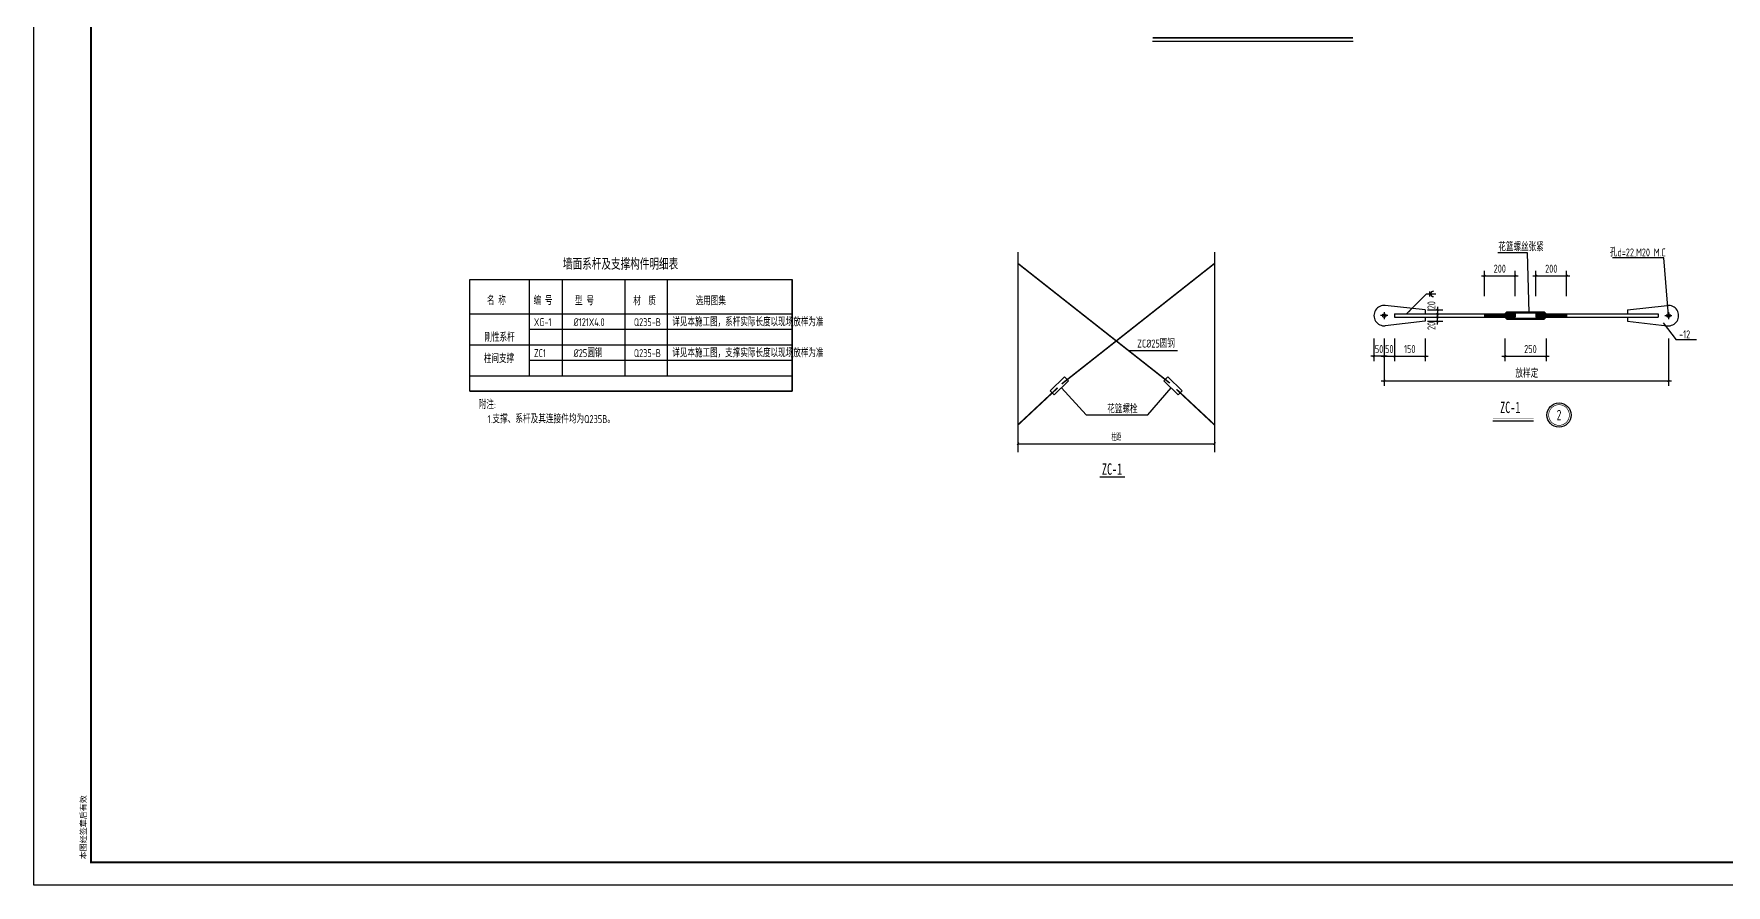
# Model space of a CAD drawing. Extents: x 753177 to 2169292, y -530934 to -273477.
# Drawn here: x 1513007 to 1624030, y -530934 to -475056 of the extents above; entities that cross this region are included whole.
import ezdxf
from ezdxf.enums import TextEntityAlignment as Align

# ---------------------------------------------------------------- set-up
doc = ezdxf.new("R2010")
doc.units = 0
doc.header["$LTSCALE"] = 1500
doc.header["$MEASUREMENT"] = 0
doc.layers.get('Defpoints').update_dxf_attribs({"color": 252})
for name, color, linetype in [('00-tk', 151, 'Continuous'), ('15', 3, 'Continuous'), ('1a文字', 7, 'Continuous'), ('AXIS', 3, 'Continuous'), ('DIM', 3, 'Continuous'), ('DOTE', 1, 'Continuous'), ('NUM', 7, 'Continuous'), ('PUB_DIM', 3, 'Continuous'), ('TEXT', 7, 'Continuous'), ('THIN', 7, 'Continuous'), ('标注', 7, 'Continuous'), ('钢板', 4, 'Continuous')]:
    doc.layers.add(name, color=color, linetype=linetype)
doc.layers.add('TK', color=252, linetype='Continuous', lineweight=13)
doc.styles.add('_TCH_DIM_T3', font='SIMPLEX', dxfattribs={"width": 0.705882, "bigfont": 'GBCBIG'})
doc.styles.add('DS6HT', font='simhei.ttf', dxfattribs={"width": 0.8})
doc.styles.add('HZ', font='rs.shx', dxfattribs={"width": 0.8, "bigfont": 'hztxt.shx'})
doc.styles.add('TSSD_Dimension', font='Tssdeng.shx', dxfattribs={"width": 0.7, "bigfont": 'hztxt.shx'})
doc.styles.add('TSSD_Norm', font='Tssdeng.shx', dxfattribs={"bigfont": 'hztxt.shx'})
doc.styles.add('TSSD_Num', font='tssdeng.shx', dxfattribs={"width": 0.7, "bigfont": 'hztxt.shx'})
doc.styles.add('TSSD_Rein', font='Tssdeng.shx', dxfattribs={"width": 0.7, "bigfont": 'hztxt.shx'})
doc.styles.add('图名', font='simhei.ttf', dxfattribs={"width": 0.7, "height": 600})
doc.dimstyles.new('_TCH_ARCH&&150', dxfattribs={"dimtxt": 446.25, "dimasz": 150, "dimexe": 375, "dimexo": 450, "dimgap": 189.375, "dimtad": 1, "dimdec": 0, "dimzin": 0, "dimdsep": 46, "dimtxsty": '_TCH_DIM_T3', "dimblk": 'ARCHTICK', "dimcen": 0.09, "dimclrt": 7, "dimazin": 2, "dimtfac": 1, "dimtdec": 0, "dimtix": 1, "dimtmove": 2, "dimatfit": 3, "dimfxl": 0, "dimtolj": 1, "dimtzin": 0, "dimarcsym": 0})

# ---------------------------------------------------------------- blocks, each defined once
blk = doc.blocks.new('A$C16496DF1')
at = {"layer": '00-tk'}
for p, q in [((0, 0), (0, 126150)), ((3750, 1500), (3750, 124650)), ((176850, 1500), (3750, 1500))]:
    blk.add_line(p, q, dxfattribs=at)
at = {"layer": '00-tk', "linetype": 'Continuous'}
blk.add_line((178350, 0), (0, 0), dxfattribs=at)
at = {"layer": '00-tk', "const_width": 150}
blk.add_lwpolyline([(3750, 124650), (176850, 124650), (176850, 1500), (3750, 1500)], close=True, dxfattribs=at)
at = {"layer": '00-tk', "style": 'DS6HT'}
blk.add_text('本图经签章后有效', height=375, rotation=90, dxfattribs=at).set_placement((3434, 1702))
blk = doc.blocks.new('_ArchTick')
at = {"color": 0, "linetype": 'ByBlock', "const_width": 0.4}
blk.add_lwpolyline([(-0.5, -0.5), (0.5, 0.5)], dxfattribs=at)
blk = doc.blocks.new('*D682')
at = {"layer": 'AXIS', "color": 0, "lineweight": -2, "transparency": 16777216}
for p, q in [((1577570, -501174), (1577570, -502332)), ((1590464, -501174), (1590464, -502332)), ((1577570, -501957), (1590464, -501957))]:
    blk.add_line(p, q, dxfattribs=at)
at = {"layer": 'Defpoints', "color": 0, "transparency": 16777216}
for p in [(1577570, -500724), (1590464, -500724), (1590464, -501957)]:
    blk.add_point(p, dxfattribs=at)
at = {"layer": 'AXIS', "color": 0, "lineweight": -2, "transparency": 16777216, "xscale": 150, "yscale": 150, "zscale": 150, "rotation": 180}
blk.add_blockref('_ArchTick', (1577570, -501957), dxfattribs=at)
at = {"layer": 'AXIS', "color": 0, "lineweight": -2, "transparency": 16777216, "xscale": 150, "yscale": 150, "zscale": 150}
blk.add_blockref('_ArchTick', (1590464, -501957), dxfattribs=at)
at = {"layer": 'AXIS', "color": 7, "transparency": 16777216, "insert": (1584017, -501545), "char_height": 446.2, "attachment_point": 5, "style": '_TCH_DIM_T3'}
blk.add_mtext('\\A1;柱距', dxfattribs=at)
blk = doc.blocks.new('ts_idx2')
at = {"color": 0, "linetype": 'ByBlock', "lineweight": -2, "const_width": 0.0333}
blk.add_lwpolyline([(-0.5, 0, 1), (0.5, 0, 1)], format="xyb", close=True, dxfattribs=at)
at = {"color": 0, "linetype": 'ByBlock', "lineweight": -2}
blk.add_circle((0, 0), 0.583, dxfattribs=at)
at = {"color": 0, "linetype": 'ByBlock', "lineweight": -2, "style": 'TSSD_Num', "width": 0.7}
blk.add_attdef('A', text='', height=0.5, dxfattribs=at).set_placement((0, 0), align=Align.MIDDLE_CENTER)

msp = doc.modelspace()

# ---------------------------------------------------------------- linework, layer by layer
at = {"layer": '15', "color": 0, "ltscale": 0.1}
msp.add_line((1584811.7, -495836.9), (1588035.5, -495836.9), dxfattribs=at)
at = {"layer": '15', "color": 2, "ltscale": 0.1, "const_width": 102.3}
for points in [[(1577569.7, -490129.9), (1587529.1, -497978.3)], [(1590464.2, -490129.9), (1580438.7, -498037.2)], [(1580175.9, -498286), (1577569.7, -500723.5)], [(1587967.5, -498388.3), (1590464.2, -500723.5)]]:
    msp.add_lwpolyline(points, dxfattribs=at)
at = {"layer": '1a文字'}
for p, q in [((1541620.2, -498510.3), (1541620.2, -491183.4)), ((1541620.2, -491183.4), (1562749.2, -491183.4)), ((1545513.4, -497494), (1545513.4, -491183.4)), ((1547679.8, -497494), (1547679.8, -491183.4)), ((1551805.6, -497494), (1551805.6, -491183.4)), ((1554587.3, -497494), (1554587.3, -491183.4)), ((1562749.2, -498510.3), (1562749.2, -491183.4)), ((1562749.2, -498510.3), (1562749.2, -491183.4)), ((1562749.2, -491183.4), (1562749.2, -498510.3)), ((1541620.2, -493428.8), (1562749.2, -493428.8)), ((1545513.4, -493428.8), (1562749.2, -493428.8)), ((1545513.4, -493428.8), (1562749.2, -493428.8)), ((1545513.4, -493428.8), (1562749.2, -493428.8)), ((1545513.4, -493428.8), (1562749.2, -493428.8)), ((1545513.4, -493428.8), (1562749.2, -493428.8)), ((1545513.4, -493428.8), (1562749.2, -493428.8)), ((1545513.4, -493428.8), (1562749.2, -493428.8)), ((1545513.4, -493428.8), (1562749.2, -493428.8)), ((1545513.4, -494445.1), (1562749.2, -494445.1)), ((1545513.4, -494445.1), (1562749.2, -494445.1)), ((1545513.4, -494445.1), (1562749.2, -494445.1)), ((1545513.4, -494445.1), (1562749.2, -494445.1)), ((1541620.2, -495461.4), (1562749.2, -495461.4)), ((1545513.4, -495461.4), (1562749.2, -495461.4)), ((1545513.4, -495461.4), (1562749.2, -495461.4)), ((1545513.4, -495461.4), (1562749.2, -495461.4)), ((1545513.4, -495461.4), (1562749.2, -495461.4)), ((1545513.4, -495461.4), (1562749.2, -495461.4)), ((1545513.4, -495461.4), (1562749.2, -495461.4)), ((1545513.4, -495461.4), (1562749.2, -495461.4)), ((1545513.4, -495461.4), (1562749.2, -495461.4)), ((1545513.4, -495461.4), (1562749.2, -495461.4)), ((1545513.4, -495461.4), (1562749.2, -495461.4)), ((1545513.4, -495461.4), (1562749.2, -495461.4)), ((1545513.4, -495461.4), (1562749.2, -495461.4)), ((1545513.4, -495461.4), (1562749.2, -495461.4)), ((1545513.4, -495461.4), (1562749.2, -495461.4)), ((1545513.4, -496477.7), (1562749.2, -496477.7)), ((1545513.4, -496477.7), (1562749.2, -496477.7)), ((1545513.4, -496477.7), (1562749.2, -496477.7)), ((1545513.4, -496477.7), (1562749.2, -496477.7)), ((1545513.4, -496477.7), (1562749.2, -496477.7)), ((1541620.2, -497494), (1562749.2, -497494)), ((1541620.2, -497494), (1562749.2, -497494)), ((1541620.2, -497494), (1562749.2, -497494)), ((1541620.2, -497494), (1562749.2, -497494)), ((1541620.2, -498510.3), (1562749.2, -498510.3)), ((1541620.2, -498510.3), (1562749.2, -498510.3)), ((1562749.2, -498510.3), (1541620.2, -498510.3))]:
    msp.add_line(p, q, dxfattribs=at)
at = {"layer": 'DIM'}
for p, q in [((1609044.8, -489415), (1610965.8, -489415)), ((1610965.8, -489415), (1611076.6, -493372.7)), ((1619950.3, -489760), (1616564.6, -489760)), ((1620239.6, -493550.6), (1619950.3, -489760)), ((1603065.1, -493443.4), (1604378.5, -492127.9)), ((1604378.5, -492127.9), (1604974.1, -492127.9)), ((1604570.2, -491966.9), (1604570.2, -492288.8)), ((1603065.1, -493443.4), (1603296.7, -493211.3)), ((1619905.7, -494018.6), (1620761.2, -495150.4)), ((1622087.6, -495150.4), (1620761.2, -495150.4)), ((1601394.7, -497828.5), (1620440.7, -497828.5))]:
    msp.add_line(p, q, dxfattribs=at)
msp.add_arc((1604828, -492127.9), 179, 90, 270, dxfattribs=at)
at = {"layer": 'DOTE', "ltscale": 0.5}
for p, q in [((1577569.7, -489378.3), (1577569.7, -502519.4)), ((1590464.2, -489378.3), (1590464.2, -502519.4))]:
    msp.add_line(p, q, dxfattribs=at)
at = {"layer": 'DOTE'}
for p, q in [((1601828.8, -493550.6), (1601362.9, -493550.6)), ((1601595.8, -493317.7), (1601595.8, -493783.6)), ((1620006.6, -493550.6), (1620472.5, -493550.6)), ((1620239.6, -493317.7), (1620239.6, -493783.6))]:
    msp.add_line(p, q, dxfattribs=at)
at = {"layer": 'NUM'}
for points, const_width in [([(1586399.5, -475314.9), (1599555.8, -475314.9)], 112.5), ([(1611398.6, -500330.8), (1608726.4, -500330.8)], 30.3)]:
    msp.add_lwpolyline(points, dxfattribs=dict(at, const_width=const_width))
for points in [[(1586399.5, -475539.9), (1599555.8, -475539.9)], [(1611398.6, -500483.2), (1608726.4, -500483.2)]]:
    msp.add_lwpolyline(points, dxfattribs=at)
at = {"layer": 'PUB_DIM'}
for p, q in [((1608173.1, -492276.7), (1608173.1, -490605.3)), ((1610184.6, -492276.7), (1610184.6, -490605.3)), ((1611551.1, -492276.7), (1611551.1, -490605.3)), ((1613562.5, -492276.7), (1613562.5, -490605.3)), ((1607972, -490940.6), (1610385.7, -490940.6)), ((1611349.9, -490940.6), (1613763.7, -490940.6)), ((1604435.3, -493175.2), (1605433.4, -493175.2)), ((1604435.3, -493443.4), (1605433.4, -493443.4)), ((1604435.3, -493657.9), (1605433.4, -493657.9)), ((1604435.3, -493926.1), (1605433.4, -493926.1)), ((1605098.1, -492974), (1605098.1, -493644.5)), ((1605098.1, -494127.2), (1605098.1, -493456.8)), ((1600925.3, -495061.3), (1600925.3, -496551.3)), ((1601595.8, -495061.3), (1601595.8, -498163.8)), ((1601595.8, -495061.3), (1601595.8, -496551.3)), ((1601595.8, -495061.3), (1601595.8, -496551.3)), ((1602266.3, -495061.3), (1602266.3, -496551.3)), ((1602266.3, -495061.3), (1602266.3, -496551.3)), ((1604277.7, -495061.3), (1604277.7, -496551.3)), ((1609514.1, -495061.3), (1609514.1, -496551.3)), ((1612221.5, -495061.3), (1612221.5, -496551.3)), ((1620239.6, -495061.3), (1620239.6, -498163.8)), ((1601797, -496216.1), (1600724.2, -496216.1)), ((1601394.7, -496216.1), (1602467.4, -496216.1)), ((1602065.1, -496216.1), (1604478.9, -496216.1)), ((1609312.9, -496216.1), (1612422.7, -496216.1))]:
    msp.add_line(p, q, dxfattribs=at)
at = {"layer": 'TEXT', "color": 0, "ltscale": 2}
for p, q in [((1580419, -498300.8), (1582049.3, -500067.8)), ((1586080.8, -500067.8), (1587615, -498300.8)), ((1582049.3, -500067.8), (1586080.8, -500067.8))]:
    msp.add_line(p, q, dxfattribs=at)
for points in [[(1579681.3, -498488.3), (1580626.2, -497568.4), (1580891.5, -497840.8), (1579946.6, -498760.8)], [(1588352.7, -498488.3), (1587407.8, -497568.4), (1587142.5, -497840.8), (1588087.4, -498760.8)]]:
    msp.add_lwpolyline(points, close=True, dxfattribs=at)
at = {"layer": '标注', "const_width": 84.8}
msp.add_lwpolyline([(1584589.3, -504136.9), (1582936.5, -504136.9)], dxfattribs=at)
at = {"layer": '钢板', "color": 4}
for p, q in [((1604277.7, -493175.2), (1601670.1, -492884.3)), ((1617557.6, -493175.2), (1620165.2, -492884.3)), ((1604277.7, -493926.1), (1601670.1, -494217)), ((1602266.3, -493443.4), (1602266.3, -493657.9)), ((1602266.3, -493443.4), (1610184.6, -493443.4)), ((1602266.3, -493657.9), (1610184.6, -493657.9)), ((1604277.7, -493175.2), (1604277.7, -493443.4)), ((1604277.7, -493657.9), (1604277.7, -493926.1)), ((1608173.1, -493443.4), (1608173.1, -493657.9)), ((1608173.1, -493510.4), (1610184.6, -493510.4)), ((1608173.1, -493590.9), (1610184.6, -493590.9)), ((1609514.1, -493443.4), (1609648.2, -493309.3)), ((1609514.1, -493443.4), (1609514.1, -493657.9)), ((1609514.1, -493657.9), (1609648.2, -493792)), ((1609581.1, -493443.4), (1609648.2, -493376.3)), ((1609581.1, -493443.4), (1609581.1, -493657.9)), ((1609581.1, -493657.9), (1609648.2, -493725)), ((1609648.2, -493309.3), (1612087.5, -493309.3)), ((1609648.2, -493376.3), (1612087.5, -493376.3)), ((1609648.2, -493725), (1612087.5, -493725)), ((1609648.2, -493792), (1612087.5, -493792)), ((1610184.6, -493443.4), (1610184.6, -493657.9)), ((1611551.1, -493443.4), (1611551.1, -493657.9)), ((1611551.1, -493443.4), (1619569.1, -493443.4)), ((1611551.1, -493510.4), (1613562.5, -493510.4)), ((1611551.1, -493590.9), (1613562.5, -493590.9)), ((1611551.1, -493657.9), (1619569.1, -493657.9)), ((1612221.5, -493443.4), (1612087.5, -493309.3)), ((1612154.5, -493443.4), (1612087.5, -493376.3)), ((1612154.5, -493657.9), (1612087.5, -493725)), ((1612221.5, -493657.9), (1612087.5, -493792)), ((1612154.5, -493443.4), (1612154.5, -493657.9)), ((1612221.5, -493443.4), (1612221.5, -493657.9)), ((1613562.5, -493443.4), (1613562.5, -493657.9)), ((1617557.6, -493175.2), (1617557.6, -493443.4)), ((1617557.6, -493657.9), (1617557.6, -493926.1)), ((1617557.6, -493926.1), (1620165.2, -494217)), ((1619569.1, -493443.4), (1619569.1, -493657.9))]:
    msp.add_line(p, q, dxfattribs=at)
for centre in [(1601595.8, -493550.6), (1620239.6, -493550.6)]:
    msp.add_circle(centre, 120.7, dxfattribs=at)
for centre, start, end in [((1601595.8, -493550.6), 83.634934, 276.365066), ((1620239.6, -493550.6), 263.634934, 96.365066)]:
    msp.add_arc(centre, 670.5, start, end, dxfattribs=at)

# ---------------------------------------------------------------- block references
at = {"layer": 'PUB_DIM'}
for p, xscale, yscale, zscale, rotation in [((1608173.1, -490940.6), 134.096680058632, 134.096680058632, 134.096680058632, 180), ((1611551.1, -490940.6), 134.096680058632, 134.096680058632, 134.096680058632, 180), ((1605098.1, -493175.2), 134.0966800588649, 134.0966800588649, 134.0966800588649, 90), ((1605098.1, -493443.4), 134.0966800588649, 134.0966800588649, 134.0966800588649, 270), ((1605098.1, -493657.9), 134.0966800588649, 134.0966800588649, 134.0966800588649, 90), ((1605098.1, -493926.1), 134.0966800588649, 134.0966800588649, 134.0966800588649, 270), ((1600925.3, -496216.1), 134.096680058632, 134.096680058632, 134.096680058632, 180), ((1601595.8, -496216.1), 134.096680058632, 134.096680058632, 134.096680058632, 180), ((1602266.3, -496216.1), 134.096680058632, 134.096680058632, 134.096680058632, 180), ((1609514.1, -496216.1), 134.096680058632, 134.096680058632, 134.096680058632, 180), ((1601595.8, -497828.5), 134.096680058632, 134.096680058632, 134.096680058632, 180)]:
    msp.add_blockref('_ArchTick', p, dxfattribs=dict(at, xscale=xscale, yscale=yscale, zscale=zscale, rotation=rotation))
at = {"layer": 'PUB_DIM', "xscale": 134.096680058632, "yscale": 134.096680058632, "zscale": 134.096680058632}
for p in [(1610184.6, -490940.6), (1613562.5, -490940.6), (1601595.8, -496216.1), (1602266.3, -496216.1), (1604277.7, -496216.1), (1612221.5, -496216.1), (1620239.6, -497828.5)]:
    msp.add_blockref('_ArchTick', p, dxfattribs=at)
at = {"layer": 'THIN'}
ref = msp.add_blockref('ts_idx2', (1613065, -500076.6), dxfattribs=dict(at, xscale=1357.250958379358, yscale=1357.250958379358, zscale=1357.250958379358))
ref.add_attrib('1', '2', dxfattribs={"height": 678.6, "style": 'TSSD_Num', "width": 0.7}).set_placement((1613065, -500076.6), align=Align.MIDDLE_CENTER)
at = {"layer": 'TK', "color": 2, "linetype": 'ByBlock'}
msp.add_blockref('A$C16496DF1', (1513007.4, -530934.4), dxfattribs=at)

# ---------------------------------------------------------------- texts
at = {"layer": '1a文字', "color": 7, "width": 0.7}
for s, height, style, p in [('墙面系杆及支撑构件明细表', 750, 'HZ', (1547720.3, -490542.4)), ('名 称', 525, 'TSSD_Norm', (1542732.7, -492842.7)), ('编 号', 525, 'TSSD_Norm', (1545793.5, -492842.7)), ('型 号', 525, 'TSSD_Norm', (1548509.5, -492862.7)), ('材  质', 525, 'TSSD_Norm', (1552330.9, -492862.7)), ('选用图集', 525, 'TSSD_Norm', (1556427.5, -492862.7)), ('XG-1', 525, 'TSSD_Norm', (1545815.7, -494243.6)), ('%%C121X4.0', 525, 'TSSD_Norm', (1548421.2, -494243.6)), ('Q235-B', 525, 'TSSD_Norm', (1552371.8, -494243.6)), ('详见本施工图，系杆实际长度以现场放样为准', 525, 'TSSD_Norm', (1554889.6, -494243.6)), ('刚性系杆', 525, 'TSSD_Norm', (1542567.5, -495255.4)), ('柱间支撑', 525, 'TSSD_Norm', (1542531.8, -496651.5)), ('ZC1', 525, 'TSSD_Norm', (1545815.7, -496276.2)), ('%%C25圆钢', 525, 'TSSD_Norm', (1548421.2, -496276.2)), ('Q235-B', 525, 'TSSD_Norm', (1552371.8, -496276.2)), ('详见本施工图，支撑实际长度以现场放样为准', 525, 'TSSD_Norm', (1554889.6, -496276.2))]:
    msp.add_text(s, height=height, dxfattribs=dict(at, style=style)).set_placement(p)
at = {"layer": 'DIM', "color": 7, "style": 'TSSD_Dimension', "width": 0.7}
for s, p in [('花篮螺丝张紧', (1609085.4, -489316.7)), ('孔d=22,M20 M.C', (1616398, -489667.8)), ('-12', (1620942.1, -495045.7))]:
    msp.add_text(s, height=525, dxfattribs=at).set_placement(p)
at = {"layer": 'PUB_DIM', "color": 7, "linetype": 'ByBlock', "style": 'TSSD_Dimension', "width": 0.7}
msp.add_text('放样定', height=525, dxfattribs=at).set_placement((1610206.9, -497621.7))
at = {"layer": 'PUB_DIM', "color": 7, "char_height": 525, "attachment_point": 5, "style": 'TSSD_Dimension'}
for s, insert in [('200', (1609178.8, -490471.2)), ('200', (1612556.8, -490471.2)), ('50', (1601260.6, -495746.7)), ('50', (1601931.1, -495746.7)), ('150', (1603272, -495746.7)), ('250', (1611190.3, -495746.7))]:
    msp.add_mtext(s, dxfattribs=dict(at, insert=insert))
at = {"layer": 'PUB_DIM', "color": 7, "char_height": 525, "attachment_point": 5, "rotation": 90, "style": 'TSSD_Dimension'}
for insert in [(1604695.8, -492868), (1604695.8, -494226.5)]:
    msp.add_mtext('20', dxfattribs=dict(at, insert=insert))
at = {"layer": 'TEXT', "ltscale": 2, "style": 'TSSD_Rein', "width": 0.7}
for s, p in [('ZC%%C25圆钢', (1585392.1, -495648.2)), ('花篮螺栓', (1583428.3, -499950))]:
    msp.add_text(s, height=525, dxfattribs=at).set_placement(p)
at = {"layer": 'TEXT', "color": 7, "style": 'TSSD_Dimension', "width": 0.7}
for s, p in [('附注:', (1542186.3, -499672.6)), ('1.支撑、系杆及其连接件均为Q235B。', (1542773.9, -500610.3))]:
    msp.add_text(s, height=531, dxfattribs=at).set_placement(p)
at = {"layer": 'TEXT', "style": '图名', "width": 0.65}
msp.add_text('ZC-1', height=750, dxfattribs=at).set_placement((1609202, -499948.5))
msp.add_text('ZC-1', height=750, dxfattribs=at).set_placement((1583742.1, -503620.8), align=Align.MIDDLE)

# ---------------------------------------------------------------- dimensions: what is measured, and where the dimension line sits
at = {"layer": 'AXIS'}
dim = msp.add_linear_dim(base=(1590464.2, -501957.3), p1=(1577569.7, -500723.5), p2=(1590464.2, -500723.5), text='柱距', dimstyle='_TCH_ARCH&&150', dxfattribs=at)
dim.commit()
dim.dimension.update_dxf_attribs({"geometry": '*D682', "text_midpoint": (1584017, -501544.8)})

doc.saveas('drawing.dxf')
